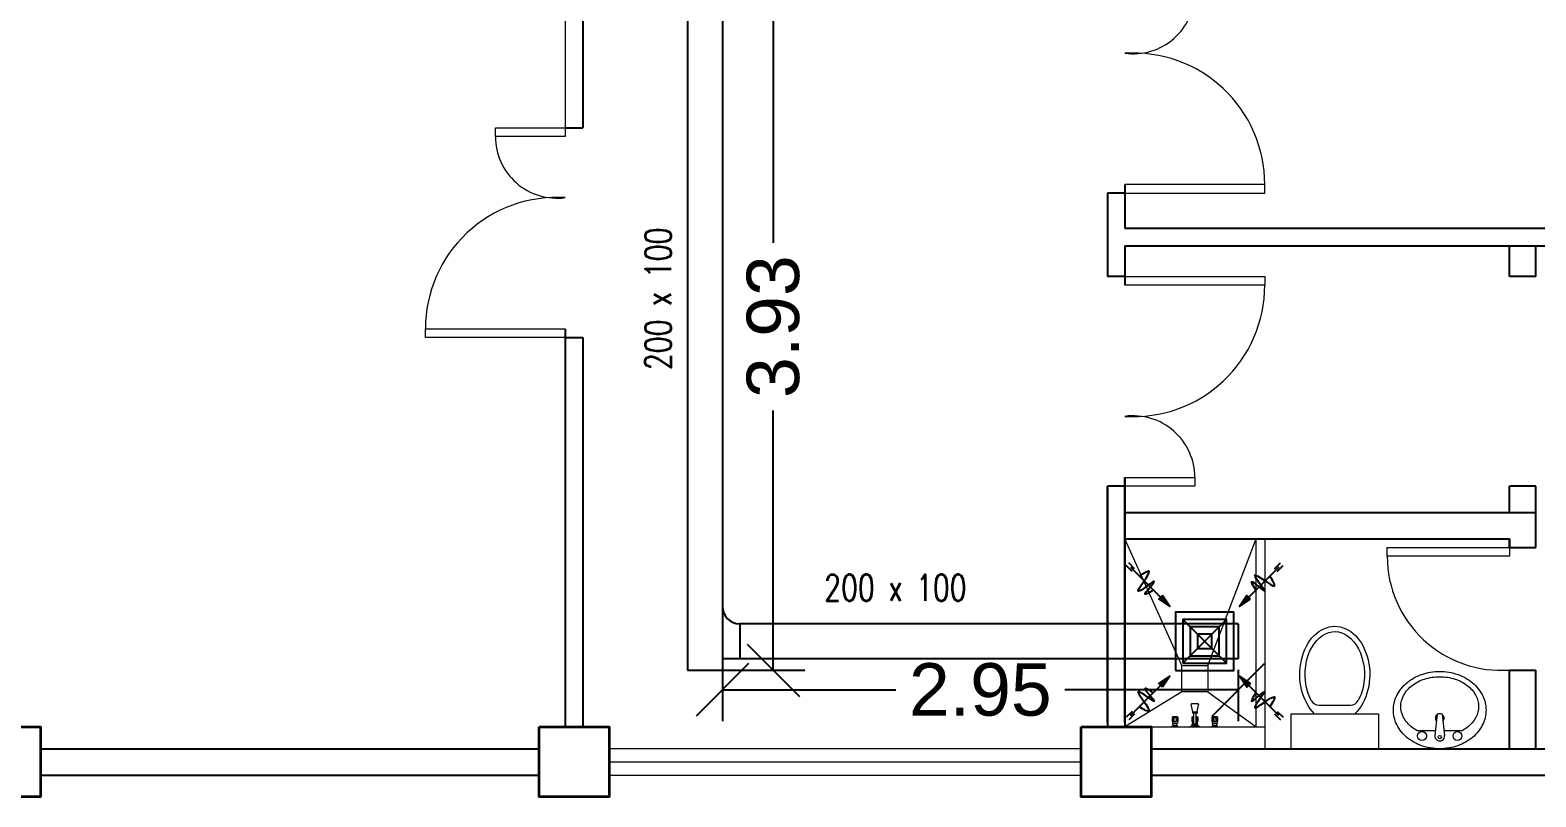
# Model space of a CAD drawing. Header units: millimetres. Extents: x 3 to 434, y 1 to 233.
# Drawn here: x 365.28 to 373.89, y 97.24 to 101.62 of the extents above; entities that cross this region are included whole.
import ezdxf

# ---------------------------------------------------------------- set-up
doc = ezdxf.new("R2010")
doc.units = ezdxf.units.MM
doc.header["$MEASUREMENT"] = 0
for name, color, linetype in [('AIR', 7, 'Continuous'), ('AIR-00', 8, 'Continuous'), ('AIR-03', 30, 'Continuous'), ('dimen', 7, 'Continuous'), ('ducting label', 7, 'Continuous'), ('exhaust', 1, 'Continuous')]:
    doc.layers.add(name, color=color, linetype=linetype)
doc.styles.add('Arch-Dim', font='simplex.shx', dxfattribs={"width": 0.75})
doc.styles.get("Standard").update_dxf_attribs({"font": 'arial.ttf'})
doc.dimstyles.new('Copy of dimension', dxfattribs={"dimtxt": 0.3, "dimasz": 0.3, "dimexe": 0.18, "dimexo": 0.0625, "dimgap": 0.09, "dimtad": 0, "dimzin": 0, "dimdsep": 46, "dimtxsty": 'Standard', "dimblk": 'OBLIQUE', "dimcen": 0.09, "dimclrd": 256, "dimclre": 256, "dimclrt": 256, "dimadec": 0, "dimazin": 0, "dimtfac": 1, "dimtofl": 0, "dimtmove": 0, "dimatfit": 3, "dimldrblk": 'OBLIQUE', "dimfxl": 1, "dimtolj": 1, "dimtzin": 0, "dimarcsym": 0})

# ---------------------------------------------------------------- blocks, each defined once
blk = doc.blocks.new('GRILL-C-IN')
at = {"layer": 'AIR-00', "ltscale": 3}
for p, q in [((-0.623, 0.601), (-0.674, 0.651)), ((-0.601, 0.623), (-0.651, 0.674)), ((0.601, 0.623), (0.651, 0.674)), ((0.623, 0.601), (0.674, 0.651)), ((-0.637, 0.637), (-0.3, 0.3)), ((0.637, 0.637), (0.3, 0.3)), ((-0.637, -0.637), (-0.3, -0.3)), ((0.637, -0.637), (0.3, -0.3)), ((-0.623, -0.601), (-0.674, -0.651)), ((-0.601, -0.623), (-0.651, -0.674)), ((0.601, -0.623), (0.651, -0.674)), ((0.623, -0.601), (0.674, -0.651))]:
    blk.add_line(p, q, dxfattribs=at)
at = {"layer": 'AIR-00', "color": 50}
for p, q in [((-0.188, 0.187), (0.187, -0.188)), ((0.187, 0.187), (-0.188, -0.188))]:
    blk.add_line(p, q, dxfattribs=at)
at = {"layer": 'AIR-00', "ltscale": 3}
for points in [[(-0.362, 0.393), (-0.393, 0.362), (-0.3, 0.3)], [(0.393, 0.362), (0.362, 0.393), (0.3, 0.3)], [(-0.362, -0.393), (-0.393, -0.362), (-0.3, -0.3)], [(0.393, -0.362), (0.362, -0.393), (0.3, -0.3)]]:
    blk.add_lwpolyline(points, close=True, dxfattribs=at)
at = {"layer": 'AIR-00', "color": 50}
for points in [[(-0.188, -0.188), (0.187, -0.188), (0.187, 0.187), (-0.188, 0.187)], [(-0.125, -0.125), (0.125, -0.125), (0.125, 0.125), (-0.125, 0.125)], [(-0.062, -0.062), (0.062, -0.062), (0.062, 0.062), (-0.062, 0.062)]]:
    blk.add_lwpolyline(points, close=True, dxfattribs=at)
at = {"layer": 'AIR-00', "ltscale": 3}
for points in [[(-0.441, 0.441), (-0.512, 0.404), (-0.432, 0.514), (-0.568, 0.43), (-0.477, 0.6), (-0.561, 0.561)], [(0.441, 0.441), (0.404, 0.512), (0.514, 0.432), (0.43, 0.568), (0.6, 0.477), (0.561, 0.561)], [(-0.441, -0.441), (-0.512, -0.404), (-0.432, -0.514), (-0.568, -0.43), (-0.477, -0.6), (-0.561, -0.561)], [(0.441, -0.441), (0.404, -0.512), (0.514, -0.432), (0.43, -0.568), (0.6, -0.477), (0.561, -0.561)]]:
    blk.add_spline(points, degree=3, dxfattribs=at)
for points in [[(-0.3, 0.3), (-0.362, 0.393), (-0.393, 0.362)], [(0.3, 0.3), (0.393, 0.362), (0.362, 0.393)], [(-0.3, -0.3), (-0.362, -0.393), (-0.393, -0.362)], [(0.3, -0.3), (0.393, -0.362), (0.362, -0.393)]]:
    blk.add_solid(points, dxfattribs=at)
at = {"layer": 'AIR-03', "color": 6}
blk.add_lwpolyline([(-0.25, -0.25), (0.25, -0.25), (0.25, 0.25), (-0.25, 0.25)], close=True, dxfattribs=at)
blk = doc.blocks.new('_Oblique')
at = {"color": 0, "linetype": 'ByBlock', "lineweight": -2}
blk.add_line((-0.5, -0.5), (0.5, 0.5), dxfattribs=at)
blk = doc.blocks.new('*D129')
at = {"layer": 'Defpoints', "color": 0, "transparency": 16777216}
for p in [(369.1413, 101.8889), (369.1413, 97.9599), (369.5323, 97.9599)]:
    blk.add_point(p, dxfattribs=at)
at = {"layer": 'dimen', "lineweight": -2, "transparency": 16777216}
for p, q in [((369.2038, 101.8889), (369.7123, 101.8889)), ((369.5323, 101.8889), (369.5323, 100.404)), ((369.5323, 97.9599), (369.5323, 99.4449)), ((369.2038, 97.9599), (369.7123, 97.9599))]:
    blk.add_line(p, q, dxfattribs=at)
at = {"layer": 'dimen', "lineweight": -2, "transparency": 16777216, "xscale": 0.3, "yscale": 0.3, "zscale": 0.3}
for p, rotation in [((369.5323, 101.8889), 90), ((369.5323, 97.9599), 270)]:
    blk.add_blockref('_Oblique', p, dxfattribs=dict(at, rotation=rotation))
at = {"layer": 'dimen', "transparency": 16777216, "insert": (369.5323, 99.9244), "char_height": 0.3, "attachment_point": 5, "rotation": 90}
blk.add_mtext('\\A1;3.93', dxfattribs=at)
blk = doc.blocks.new('*D130')
at = {"layer": 'Defpoints', "color": 0, "transparency": 16777216}
for p in [(369.2413, 98.0253), (372.1915, 98.0253), (372.1915, 97.8484)]:
    blk.add_point(p, dxfattribs=at)
at = {"layer": 'dimen', "lineweight": -2, "transparency": 16777216}
for p, q in [((369.2413, 97.9628), (369.2413, 97.6684)), ((372.1915, 97.9628), (372.1915, 97.6684)), ((369.2413, 97.8484), (370.2331, 97.8484)), ((372.1915, 97.8484), (371.1997, 97.8484))]:
    blk.add_line(p, q, dxfattribs=at)
at = {"layer": 'dimen', "lineweight": -2, "transparency": 16777216, "xscale": 0.3, "yscale": 0.3, "zscale": 0.3, "rotation": 180}
blk.add_blockref('_Oblique', (369.2413, 97.8484), dxfattribs=at)
at = {"layer": 'dimen', "lineweight": -2, "transparency": 16777216, "xscale": 0.3, "yscale": 0.3, "zscale": 0.3}
blk.add_blockref('_Oblique', (372.1915, 97.8484), dxfattribs=at)
at = {"layer": 'dimen', "transparency": 16777216, "insert": (370.7164, 97.8484), "char_height": 0.3, "attachment_point": 5}
blk.add_mtext('\\A1;2.95', dxfattribs=at)

msp = doc.modelspace()

# ---------------------------------------------------------------- linework, layer by layer
at = {"color": 8, "linetype": 'ByBlock', "lineweight": 13}
msp.add_line((368.3431, 103.2364), (368.3431, 101.0114), dxfattribs=at)
at = {"color": 8, "linetype": 'ByBlock', "lineweight": 25}
for p, q in [((368.4431, 103.2364), (368.4431, 101.0614)), ((368.3431, 101.0614), (368.4431, 101.0614)), ((371.4431, 100.6864), (371.4431, 100.4364)), ((371.5431, 100.6864), (371.4431, 100.6864)), ((371.5431, 100.7364), (371.5431, 100.4864)), ((371.5431, 100.4864), (377.2931, 100.4864)), ((371.4431, 100.4364), (371.4431, 100.2114)), ((371.5431, 100.3864), (371.5431, 100.1614)), ((371.5431, 100.3864), (377.2931, 100.3864)), ((371.5431, 100.2114), (371.4431, 100.2114)), ((368.3431, 99.9114), (368.3431, 97.6364)), ((368.3431, 99.8614), (368.4431, 99.8614)), ((368.4431, 99.8614), (368.4431, 97.6364)), ((371.5431, 99.0614), (371.5431, 97.6364)), ((371.5431, 97.6614), (371.5431, 99.0614)), ((371.4431, 99.0114), (371.4431, 97.6364)), ((371.4431, 97.6614), (371.4431, 99.0114)), ((371.5431, 99.0114), (371.4431, 99.0114)), ((371.4431, 97.6614), (371.4431, 99.0114)), ((365.3431, 97.5114), (368.1931, 97.5114)), ((371.6931, 97.5114), (377.3181, 97.5114)), ((365.3431, 97.3614), (368.1931, 97.3614)), ((371.6931, 97.3614), (377.3181, 97.3614))]:
    msp.add_line(p, q, dxfattribs=at)
at = {"color": 8, "linetype": 'Continuous', "lineweight": 25}
for p, q in [((373.7431, 100.2114), (373.7431, 100.3864)), ((373.8931, 100.2114), (373.8931, 100.3864)), ((373.8931, 100.2114), (373.7431, 100.2114)), ((373.7431, 98.8614), (373.7431, 99.0114)), ((373.8931, 99.0114), (373.7431, 99.0114)), ((373.8931, 98.8614), (373.8931, 99.0114)), ((373.7431, 98.7114), (373.7431, 98.6614)), ((373.7431, 98.6614), (373.8931, 98.6614)), ((373.7431, 97.9614), (373.8931, 97.9614))]:
    msp.add_line(p, q, dxfattribs=at)
at = {"color": 8, "lineweight": 25, "ltscale": 0.3}
for p, q in [((371.5431, 98.8614), (373.8931, 98.8614)), ((373.6431, 98.8614), (373.8931, 98.8614)), ((373.8931, 98.6614), (373.8931, 98.8614)), ((371.5431, 98.7114), (373.7431, 98.7114)), ((373.6431, 98.7114), (373.7431, 98.7114)), ((373.7431, 98.6614), (373.7431, 98.7114)), ((373.7431, 97.5114), (373.7431, 97.9614)), ((373.8931, 97.5114), (373.8931, 97.9614))]:
    msp.add_line(p, q, dxfattribs=at)
at = {"color": 8, "linetype": 'ByBlock', "lineweight": 9, "ltscale": 0.3}
for p, q in [((371.8681, 97.9864), (371.5431, 98.7114)), ((372.0181, 97.9864), (372.2931, 98.7114)), ((371.8681, 97.8364), (371.5431, 97.6364)), ((372.0181, 97.8364), (372.2931, 97.6364))]:
    msp.add_line(p, q, dxfattribs=at)
at = {"color": 8, "lineweight": 9}
for p, q in [((371.9308, 97.7218), (371.9222, 97.7637)), ((371.9624, 97.7683), (371.9237, 97.7683)), ((371.9554, 97.7218), (371.9639, 97.7637)), ((372.6525, 97.7614), (372.8335, 97.7614)), ((371.8124, 97.6372), (371.8158, 97.644)), ((371.8164, 97.6936), (371.8128, 97.6917)), ((371.8128, 97.6917), (371.8461, 97.6917)), ((371.8128, 97.6917), (371.8128, 97.6697)), ((371.8128, 97.6697), (371.815, 97.6657)), ((371.8154, 97.6639), (371.8154, 97.658)), ((371.8154, 97.658), (371.8162, 97.6557)), ((371.8154, 97.658), (371.8435, 97.658)), ((371.8158, 97.644), (371.8431, 97.644)), ((371.8162, 97.6697), (371.8236, 97.6697)), ((371.8162, 97.6557), (371.8427, 97.6557)), ((371.8164, 97.6951), (371.8425, 97.6951)), ((371.8164, 97.6951), (371.8164, 97.6936)), ((371.8164, 97.6936), (371.8425, 97.6936)), ((371.8164, 97.6829), (371.8164, 97.6707)), ((371.8181, 97.644), (371.8181, 97.6557)), ((371.8234, 97.683), (371.8234, 97.6709)), ((371.8427, 97.6697), (371.8354, 97.6697)), ((371.8355, 97.683), (371.8355, 97.6709)), ((371.8408, 97.644), (371.8408, 97.6557)), ((371.8425, 97.6951), (371.8425, 97.6936)), ((371.8425, 97.6936), (371.8461, 97.6917)), ((371.8425, 97.6829), (371.8425, 97.6708)), ((371.8435, 97.658), (371.8427, 97.6557)), ((371.8465, 97.6372), (371.8431, 97.644)), ((371.8435, 97.6639), (371.8435, 97.658)), ((371.8461, 97.6697), (371.8439, 97.6657)), ((371.8461, 97.6917), (371.8461, 97.6697)), ((371.9257, 97.6422), (371.9141, 97.6364)), ((371.9605, 97.6519), (371.9257, 97.6519)), ((371.9257, 97.6519), (371.9257, 97.6422)), ((371.9605, 97.6422), (371.9257, 97.6422)), ((371.9257, 97.6422), (371.9605, 97.6422)), ((371.93, 97.6936), (371.9264, 97.6917)), ((371.9264, 97.6917), (371.9355, 97.6917)), ((371.9264, 97.6917), (371.9264, 97.6698)), ((371.9264, 97.6698), (371.9286, 97.6657)), ((371.9291, 97.6639), (371.9291, 97.658)), ((371.9291, 97.658), (371.9355, 97.658)), ((371.9291, 97.658), (371.9298, 97.6557)), ((371.9298, 97.6557), (371.9355, 97.6557)), ((371.9299, 97.6698), (371.9355, 97.6698)), ((371.93, 97.6951), (371.9355, 97.6951)), ((371.93, 97.6951), (371.93, 97.6936)), ((371.93, 97.6936), (371.9355, 97.6936)), ((371.93, 97.6829), (371.93, 97.6708)), ((371.9308, 97.7142), (371.9308, 97.7218)), ((371.9308, 97.7218), (371.9554, 97.7218)), ((371.9308, 97.7218), (371.9554, 97.7218)), ((371.9554, 97.7142), (371.9308, 97.7142)), ((371.9317, 97.6519), (371.9317, 97.6557)), ((371.9355, 97.7142), (371.9355, 97.6519)), ((371.9355, 97.6519), (371.9507, 97.6519)), ((371.9507, 97.6519), (371.9507, 97.7142)), ((371.9507, 97.6951), (371.9562, 97.6951)), ((371.9507, 97.6936), (371.9562, 97.6936)), ((371.9507, 97.6917), (371.9598, 97.6917)), ((371.9563, 97.6698), (371.9507, 97.6698)), ((371.9507, 97.658), (371.9571, 97.658)), ((371.9507, 97.6557), (371.9564, 97.6557)), ((371.9545, 97.6519), (371.9545, 97.6557)), ((371.9554, 97.7218), (371.9554, 97.7142)), ((371.9562, 97.6951), (371.9562, 97.6936)), ((371.9562, 97.6936), (371.9598, 97.6917)), ((371.9562, 97.6829), (371.9562, 97.6708)), ((371.9571, 97.658), (371.9564, 97.6557)), ((371.9571, 97.6639), (371.9571, 97.658)), ((371.9598, 97.6698), (371.9576, 97.6657)), ((371.9598, 97.6917), (371.9598, 97.6698)), ((371.9605, 97.6422), (371.9605, 97.6519)), ((371.9721, 97.6364), (371.9605, 97.6422)), ((372.0397, 97.6372), (372.0431, 97.644)), ((372.0437, 97.6936), (372.0401, 97.6917)), ((372.0401, 97.6917), (372.0401, 97.6698)), ((372.0401, 97.6917), (372.0734, 97.6917)), ((372.0401, 97.6698), (372.0423, 97.6657)), ((372.0427, 97.6639), (372.0427, 97.658)), ((372.0427, 97.658), (372.0707, 97.658)), ((372.0427, 97.658), (372.0435, 97.6558)), ((372.0431, 97.644), (372.0704, 97.644)), ((372.0435, 97.6698), (372.0508, 97.6698)), ((372.0435, 97.6558), (372.07, 97.6558)), ((372.0436, 97.6829), (372.0436, 97.6708)), ((372.0437, 97.6951), (372.0698, 97.6952)), ((372.0437, 97.6951), (372.0437, 97.6936)), ((372.0437, 97.6936), (372.0698, 97.6936)), ((372.0454, 97.644), (372.0454, 97.6558)), ((372.0507, 97.683), (372.0507, 97.6709)), ((372.0699, 97.6698), (372.0626, 97.6698)), ((372.0628, 97.683), (372.0628, 97.6709)), ((372.0681, 97.644), (372.0681, 97.6558)), ((372.0698, 97.6952), (372.0698, 97.6936)), ((372.0698, 97.6936), (372.0734, 97.6917)), ((372.0698, 97.6829), (372.0698, 97.6708)), ((372.0707, 97.658), (372.07, 97.6558)), ((372.0738, 97.6372), (372.0704, 97.644)), ((372.0707, 97.6639), (372.0707, 97.658)), ((372.0734, 97.6698), (372.0712, 97.6657)), ((372.0734, 97.6917), (372.0734, 97.6698)), ((372.4931, 97.5114), (372.4931, 97.7114)), ((372.4931, 97.7114), (372.9931, 97.7114)), ((372.9931, 97.7114), (372.9931, 97.5114)), ((373.3286, 97.7093), (373.3153, 97.5875)), ((373.3576, 97.7093), (373.3709, 97.5875)), ((371.8124, 97.6372), (371.8465, 97.6372)), ((371.8124, 97.6372), (371.8124, 97.6364)), ((371.8124, 97.6364), (371.8465, 97.6364)), ((371.8465, 97.6372), (371.8465, 97.6364)), ((371.9141, 97.6364), (371.9721, 97.6364)), ((372.0397, 97.6372), (372.0397, 97.6364)), ((372.0397, 97.6372), (372.0738, 97.6372)), ((372.0397, 97.6364), (372.0738, 97.6364)), ((372.0738, 97.6372), (372.0738, 97.6364)), ((372.9931, 97.5114), (372.4931, 97.5114))]:
    msp.add_line(p, q, dxfattribs=at)
at = {"color": 8, "linetype": 'ByBlock', "lineweight": 9}
for p, q in [((371.6931, 97.6364), (372.3431, 97.6364)), ((371.2931, 97.5114), (368.5931, 97.5114)), ((368.5931, 97.4364), (371.2931, 97.4364)), ((368.5931, 97.3614), (371.2931, 97.3614))]:
    msp.add_line(p, q, dxfattribs=at)
at = {"color": 8, "lineweight": 13, "ltscale": 0.03}
for points in [[(368.3431, 101.0614), (368.3431, 101.0114), (367.9431, 101.0114), (367.9431, 101.0614)], [(371.5431, 100.7364), (371.5431, 100.6864), (372.3431, 100.6864), (372.3431, 100.7364)], [(371.5431, 100.1614), (371.5431, 100.2114), (372.3431, 100.2114), (372.3431, 100.1614)], [(368.3431, 99.9114), (368.3431, 99.8614), (367.5431, 99.8614), (367.5431, 99.9114)], [(371.5431, 99.0114), (371.5431, 99.0614), (371.9431, 99.0614), (371.9431, 99.0114)], [(373.7431, 98.6614), (373.7431, 98.6114), (373.0431, 98.6114), (373.0431, 98.6614)]]:
    msp.add_lwpolyline(points, close=True, dxfattribs=at)
at = {"color": 8, "linetype": 'ByBlock', "lineweight": 9, "ltscale": 0.3}
msp.add_lwpolyline([(372.2931, 97.6364), (372.2931, 98.7114), (372.3431, 98.7114), (372.3431, 97.5114), (372.3431, 97.5114)], dxfattribs=at)
at = {"color": 8, "linetype": 'ByBlock', "lineweight": 9, "ltscale": 0.03}
msp.add_lwpolyline([(372.0181, 97.8364), (371.8681, 97.8364), (371.8681, 97.9864), (372.0181, 97.9864)], close=True, dxfattribs=at)
at = {"color": 8, "lineweight": 9}
msp.add_lwpolyline([(373.0781, 97.7324, -0.11576), (373.0975, 97.8149, -0.104047), (373.1557, 97.8887, -0.090875), (373.2396, 97.9361, -0.083344), (373.3431, 97.9534, -0.083344), (373.4466, 97.9361, -0.090875), (373.5305, 97.8887, -0.104047), (373.5887, 97.8149, -0.11576), (373.6081, 97.7324, -0.11576), (373.5887, 97.6499, -0.104047), (373.5305, 97.5762, -0.090875), (373.4466, 97.5288, -0.083344), (373.3431, 97.5114, -0.083344), (373.2396, 97.5288, -0.090875), (373.1557, 97.5762, -0.104047), (373.0975, 97.6499, -0.11576)], format="xyb", close=True, dxfattribs=at)
for points in [[(373.1206, 97.7534, -0.124838), (373.1365, 97.816, -0.105788), (373.1858, 97.8736, -0.086697), (373.2555, 97.9099, -0.076776), (373.3431, 97.9234, -0.076776), (373.4307, 97.9099, -0.086697), (373.5004, 97.8736, -0.105788), (373.5497, 97.816, -0.124838), (373.5656, 97.7534, -0.124838), (373.5497, 97.6909, -0.105788), (373.5004, 97.6332, -0.040067), (373.4697, 97.6134), (373.3675, 97.6134, -0.040067)], [(373.3187, 97.6134), (373.2165, 97.6134, -0.040067), (373.1858, 97.6332, -0.105788), (373.1365, 97.6909, -0.124838), (373.1206, 97.7534, -0.124838)]]:
    msp.add_lwpolyline(points, format="xyb", dxfattribs=at)
at = {"color": 8, "linetype": 'ByBlock', "lineweight": 35}
for points in [[(364.9431, 97.6364), (365.3431, 97.6364), (365.3431, 97.2364), (364.9431, 97.2364)], [(368.1931, 97.6364), (368.5931, 97.6364), (368.5931, 97.2364), (368.1931, 97.2364)], [(371.2931, 97.6364), (371.6931, 97.6364), (371.6931, 97.2364), (371.2931, 97.2364)]]:
    msp.add_lwpolyline(points, close=True, dxfattribs=at)
at = {"color": 8, "lineweight": 9}
for centre, radius in [((373.2415, 97.5844), 0.0255), ((373.3431, 97.5779), 0.0095), ((373.4447, 97.5844), 0.0255)]:
    msp.add_circle(centre, radius, dxfattribs=at)
at = {"color": 8, "lineweight": 13, "ltscale": 0.03}
for centre, radius, start, end in [((371.59, 101.8364), 0.3531, 262.37185, 0), ((371.5915, 100.7364), 0.7516, 0, 93.69522), ((368.2962, 101.0114), 0.3531, 180, 277.62815), ((368.2947, 99.9114), 0.7516, 86.30478, 180), ((371.5915, 100.1614), 0.7516, 266.30478, 0), ((371.59, 99.0614), 0.3531, 0, 97.62815), ((373.6949, 98.6114), 0.6518, 180, 274.24219)]:
    msp.add_arc(centre, radius, start, end, dxfattribs=at)
at = {"color": 8, "lineweight": 9}
for centre, radius, start, end in [((372.6525, 97.8114), 0.05, 208.15006, 270), ((372.8335, 97.8114), 0.05, 270, 331.99164), ((373.3431, 97.6864), 0.025, 126.30681, 221.20218), ((373.3431, 97.6156), 0.0948, 81.20259, 98.79741), ((373.3431, 97.6864), 0.025, 71.37929, 108.62071), ((373.3431, 97.6864), 0.025, 318.79782, 53.69319), ((373.3431, 97.5844), 0.028, 173.75449, 6.24551)]:
    msp.add_arc(centre, radius, start, end, dxfattribs=at)
at = {"color": 8, "lineweight": 9, "extrusion": (0, 0, -1)}
msp.add_ellipse((372.7431, 97.9364), major_axis=(0, -0.275), ratio=0.727273, start_param=0.612555, end_param=5.670631, dxfattribs=at)
at = {"color": 8, "lineweight": 9}
msp.add_ellipse((371.9258, 97.7651), major_axis=(-0.00268, 0.00268), ratio=1, start_param=-0.216453, end_param=1.153609, dxfattribs=at)
at = {"color": 8, "lineweight": 9, "extrusion": (4.99074e-41, 2.88216e-41, -1)}
for centre, major_axis, start_param, end_param in [((371.9604, 97.7651), (-0.00268, 0.00268), 1.354119, 2.724181), ((371.8037, 97.6821), (0.00896, 0.00896), 0.011497, 0.722582), ((371.8012, 97.6768), (-0.0118, 0.0118), 2.876824, 3.009049), ((371.8117, 97.6639), (-0.00268, 0.00268), 1.862141, 2.356082), ((371.8126, 97.6707), (-0.00268, 0.00268), 2.356082, 2.983721), ((371.8338, 97.6822), (0.00738, 0.00738), 4.000472, 4.78527), ((371.8272, 97.6709), (0.00268, 0.00268), 3.299239, 3.926878), ((371.8343, 97.676), (-0.00887, 0.00887), 4.509022, 4.870036), ((371.8295, 97.6873), (0.00268, 0.00268), -1.497915, -0.073106), ((371.8295, 97.6687), (0.00268, 0.00268), 1.773938, 2.938226), ((371.8246, 97.676), (-0.00887, 0.00887), 2.983721, 3.344735), ((371.8251, 97.6822), (-0.00738, 0.00738), 1.497691, 2.282489), ((371.8317, 97.6709), (0.00268, 0.00268), 0.785286, 1.412925), ((371.8552, 97.6821), (-0.00896, 0.00896), 5.560378, 6.271464), ((371.8463, 97.6708), (-0.00268, 0.00268), 4.870036, 5.497675), ((371.8577, 97.6768), (0.0118, 0.0118), 3.273911, 3.406137), ((371.8473, 97.6639), (-0.00268, 0.00268), 5.497675, 5.991616), ((371.9174, 97.6821), (0.00896, 0.00896), 0.011497, 0.722582), ((371.9148, 97.6768), (-0.0118, 0.0118), 2.876824, 3.009049), ((371.9253, 97.6639), (0.00268, 0.00268), 0.291344, 0.785286), ((371.9262, 97.6708), (0.00268, 0.00268), 0.785286, 1.412925), ((371.9688, 97.6821), (0.00896, 0.00896), 3.989582, 4.700667), ((371.96, 97.6708), (0.00268, 0.00268), 3.299239, 3.926878), ((371.9713, 97.6768), (-0.0118, 0.0118), 4.844707, 4.976933), ((371.9609, 97.6639), (0.00268, 0.00268), 3.926878, 4.42082), ((372.031, 97.6821), (0.00896, 0.00896), 0.011497, 0.722582), ((372.0285, 97.6768), (0.0118, 0.0118), 1.306028, 1.438253), ((372.0389, 97.6639), (-0.00268, 0.00268), 1.862141, 2.356082), ((372.0399, 97.6708), (-0.00268, 0.00268), 2.356082, 2.983721), ((372.0611, 97.6823), (0.00738, 0.00738), 4.000472, 4.78527), ((372.0545, 97.6709), (0.00268, 0.00268), 3.299239, 3.926878), ((372.0615, 97.676), (-0.00887, 0.00887), 4.509022, 4.870036), ((372.0567, 97.6873), (0.00268, 0.00268), -1.497915, -0.073106), ((372.0567, 97.6687), (0.00268, 0.00268), 1.773938, 2.938226), ((372.0519, 97.676), (-0.00887, 0.00887), 2.983721, 3.344735), ((372.0524, 97.6823), (-0.00738, 0.00738), 1.497691, 2.282489), ((372.059, 97.6709), (0.00268, 0.00268), 0.785286, 1.412925), ((372.0825, 97.6821), (-0.00896, 0.00896), 5.560378, 6.271464), ((372.0736, 97.6708), (-0.00268, 0.00268), 4.870036, 5.497675), ((372.085, 97.6768), (0.0118, 0.0118), 3.273911, 3.406137), ((372.0745, 97.6639), (-0.00268, 0.00268), 5.497675, 5.991616)]:
    msp.add_ellipse(centre, major_axis=major_axis, ratio=1, start_param=start_param, end_param=end_param, dxfattribs=at)
at = {"color": 8, "lineweight": 9}
msp.add_open_spline([(372.6084, 97.7878), (372.5996, 97.8042), (372.5922, 97.8223), (372.5653, 97.9135), (372.5705, 98.0007), (372.6282, 98.1323), (372.6783, 98.1736), (372.7764, 98.1871), (372.8286, 98.1611), (372.9027, 98.0499), (372.9205, 97.9662), (372.9048, 97.8524), (372.8934, 97.8176), (372.8776, 97.7879)], degree=3, knots=[0.937253, 0.937253, 0.937253, 0.937253, 1.185372, 1.185372, 2.113864, 2.113864, 3.042356, 3.042356, 3.970847, 3.970847, 4.899339, 4.899339, 5.346062, 5.346062, 5.346062, 5.346062], dxfattribs=at)
at = {"layer": 'exhaust'}
for p, q in [((369.0413, 107.8642), (369.0413, 97.9599)), ((369.2413, 103.4992), (369.2413, 97.9599)), ((372.1915, 98.2253), (369.3413, 98.2253)), ((369.3413, 98.2253), (369.3413, 98.0253)), ((372.1915, 98.2253), (372.1915, 98.0253)), ((372.1915, 98.0253), (369.2413, 98.0253)), ((369.0413, 97.9599), (369.2413, 97.9599))]:
    msp.add_line(p, q, dxfattribs=at)
msp.add_arc((369.3413, 98.3253), 0.1, 180, 270, dxfattribs=at)

# ---------------------------------------------------------------- block references
at = {"layer": 'AIR', "xscale": 0.6658363358532475, "yscale": 0.6658363358532475, "zscale": 0.6658363358532475}
msp.add_blockref('GRILL-C-IN', (371.9989, 98.1253), dxfattribs=at)

# ---------------------------------------------------------------- texts
at = {"layer": 'ducting label', "color": 3, "linetype": 'Continuous', "lineweight": 25, "insert": (369.8233, 98.5074), "char_height": 0.15, "attachment_point": 1, "style": 'Arch-Dim'}
msp.add_mtext_dynamic_manual_height_columns('\\A1;{\\C240;\\c2367469;200 x 100}', width=1.195152, gutter_width=1.011, heights=[0], dxfattribs=at)
at = {"layer": 'exhaust', "color": 240, "linetype": 'Continuous', "lineweight": 25, "true_color": 0xed1f24, "insert": (368.7992, 99.6757), "char_height": 0.15, "attachment_point": 1, "rotation": 90, "style": 'Arch-Dim'}
msp.add_mtext_dynamic_manual_height_columns('\\A1;200 x 100', width=1.195152, gutter_width=1.011, heights=[0], dxfattribs=at)

# ---------------------------------------------------------------- dimensions: what is measured, and where the dimension line sits
at = {"layer": 'dimen'}
dim = msp.add_linear_dim(base=(369.5323, 97.9599), p1=(369.1413, 101.8889), p2=(369.1413, 97.9599), angle=90, dimstyle='Copy of dimension', dxfattribs=at)
dim.commit()
dim.dimension.update_dxf_attribs({"geometry": '*D129', "text_midpoint": (369.5323, 99.9244)})
dim = msp.add_linear_dim(base=(372.1915, 97.8484), p1=(369.2413, 98.0253), p2=(372.1915, 98.0253), dimstyle='Copy of dimension', dxfattribs=at)
dim.commit()
dim.dimension.update_dxf_attribs({"geometry": '*D130', "text_midpoint": (370.7164, 97.8484)})

doc.saveas('drawing.dxf')
